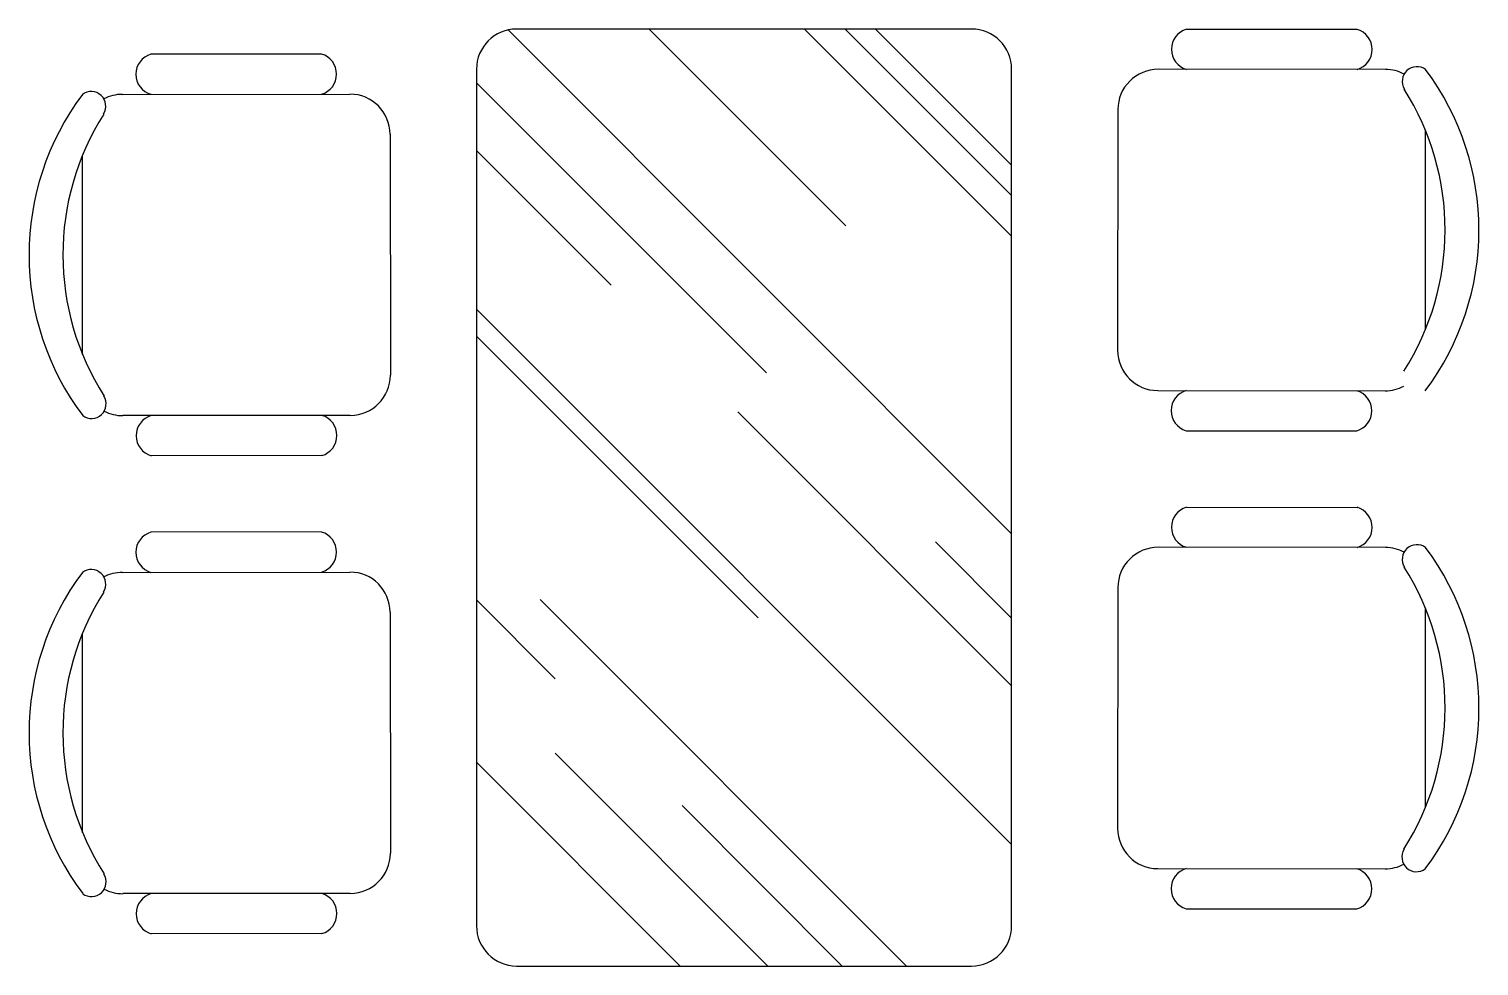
# Model space of a CAD drawing. Extents: x 209 to 2012, y 198 to 1362.
import ezdxf

# ---------------------------------------------------------------- set-up
doc = ezdxf.new("R2010")
doc.units = 0
doc.layers.add('KADRBM', color=7, linetype='CONTINUOUS')

# ---------------------------------------------------------------- blocks, each defined once
blk = doc.blocks.new('*X3')
at = {"layer": 'KADRBM', "linetype": 'CONTINUOUS'}
for p, q in [((805.1, 1361), (1430.9, 735.1)), ((980.2, 1362.2), (1224.8, 1117.6)), ((1173.4, 1362.2), (1430.9, 1104.8)), ((1223.8, 1362.2), (1430.9, 1155.2)), ((1261.7, 1362.2), (1430.9, 1193)), ((765.6, 1295.4), (1126.1, 934.9)), ((765.6, 1211.4), (932.9, 1044.1)), ((765.6, 1014), (1430.9, 348.7)), ((765.6, 980.4), (1115.6, 630.4)), ((1090.4, 886.6), (1430.9, 546.1)), ((1336.1, 724.9), (1430.9, 630.1)), ((765.6, 652.8), (863.6, 554.8)), ((844.7, 653.5), (1300.2, 197.9)), ((765.6, 451.2), (1018.8, 197.9)), ((863.6, 462.4), (1128, 197.9)), ((1021.1, 397.2), (1220.4, 197.9))]:
    blk.add_line(p, q, dxfattribs=at)

msp = doc.modelspace()

# ---------------------------------------------------------------- linework, layer by layer
at = {"layer": 'KADRBM'}
for p, q in [((1381, 1362.2), (815.5, 1362.2)), ((1648.4, 1362), (1860.4, 1361.8)), ((572.8, 1331.1), (360.8, 1330.9)), ((765.6, 1312.3), (765.6, 247.8)), ((1430.9, 247.8), (1430.9, 1312.3)), ((1895.7, 1311.9), (1613, 1312.1)), ((325.5, 1281), (608.2, 1281.2)), ((1563, 1262.3), (1562.7, 962.9)), ((658.2, 1231.4), (658.5, 932)), ((1945.3, 988.5), (1945.6, 1236)), ((275.9, 957.6), (275.6, 1205.1)), ((1612.6, 913), (1895.3, 912.7)), ((608.6, 882.1), (325.9, 881.8)), ((1647.9, 863), (1859.9, 862.8)), ((573.3, 832.1), (361.3, 831.9)), ((1648.4, 768.1), (1860.4, 767.8)), ((572.8, 737.2), (360.8, 737)), ((1895.7, 717.9), (1613, 718.2)), ((325.5, 687), (608.2, 687.3)), ((1563, 668.3), (1562.7, 369)), ((658.2, 637.5), (658.5, 338.1)), ((1945.3, 394.5), (1945.6, 642)), ((275.9, 363.6), (275.6, 611.1)), ((1612.6, 319), (1895.3, 318.7)), ((608.6, 288.1), (325.9, 287.9)), ((1647.9, 269.1), (1859.9, 268.9)), ((573.3, 238.2), (361.3, 238)), ((815.5, 197.9), (1381, 197.9))]:
    msp.add_line(p, q, dxfattribs=at)
for centre, radius, start, end in [((815.5, 1312.3), 49.9, 90, 180), ((1381, 1312.3), 49.9, 0, 90), ((1655.6, 1337), 26, 106.2029, 253.6825), ((1853.1, 1336.8), 26, 286.2029, 73.6825), ((368.1, 1306), 26, 106.3175, 253.7971), ((565.6, 1306.1), 26, 286.3175, 73.7971), ((1612.9, 1262.2), 49.9, 89.9427, 179.9427), ((1895.7, 1262), 49.9, 62.3583, 89.9427), ((1934.7, 1297.2), 18.2, 53.2526, 211.9701), ((1679.3, 1112.5), 332.6, 323.0728, 36.8126), ((541.9, 1081.6), 332.6, 143.1874, 216.9272), ((286.5, 1266.3), 18.2, 328.0299, 126.7474), ((325.5, 1231.1), 49.9, 90.0573, 117.6417), ((608.3, 1231.3), 49.9, 0.0573, 90.0573), ((1643.1, 1112.5), 326.7, 327.5185, 32.367), ((578.1, 1081.6), 326.7, 147.633, 212.4815), ((1612.6, 962.9), 49.9, 179.9427, 269.9427), ((608.6, 932), 49.9, 270.0573, 0.0573), ((286.9, 896.4), 18.2, 233.3672, 32.0847), ((1655.2, 888), 26, 106.2029, 253.6825), ((1852.7, 887.8), 26, 286.2029, 73.6825), ((1895.4, 962.6), 49.9, 269.9427, 297.5271), ((325.8, 931.7), 49.9, 242.4729, 270.0573), ((368.5, 856.9), 26, 106.3175, 253.7971), ((566, 857.1), 26, 286.3175, 73.7971), ((1655.6, 743.1), 26, 106.2029, 253.6825), ((1853.1, 742.9), 26, 286.2029, 73.6825), ((368.1, 712), 26, 106.3175, 253.7971), ((565.6, 712.2), 26, 286.3175, 73.7971), ((1934.7, 703.2), 18.2, 53.2526, 211.9701), ((1612.9, 668.3), 49.9, 89.9427, 179.9427), ((1895.7, 668), 49.9, 62.3583, 89.9427), ((1679.3, 518.5), 332.6, 323.0728, 36.8126), ((541.9, 487.7), 332.6, 143.1874, 216.9272), ((286.5, 672.4), 18.2, 328.0299, 126.7474), ((325.5, 637.1), 49.9, 90.0573, 117.6417), ((608.3, 637.4), 49.9, 0.0573, 90.0573), ((1643.1, 518.6), 326.7, 327.5185, 32.367), ((578.1, 487.7), 326.7, 147.633, 212.4815), ((1612.6, 368.9), 49.9, 179.9427, 269.9427), ((1934.3, 333.3), 18.2, 147.9153, 306.6328), ((608.6, 338), 49.9, 270.0573, 0.0573), ((286.9, 302.4), 18.2, 233.3672, 32.0847), ((1655.2, 294), 26, 106.2029, 253.6825), ((1852.7, 293.8), 26, 286.2029, 73.6825), ((1895.4, 368.6), 49.9, 269.9427, 297.5271), ((325.8, 337.7), 49.9, 242.4729, 270.0573), ((368.5, 262.9), 26, 106.3175, 253.7971), ((566, 263.1), 26, 286.3175, 73.7971), ((815.5, 247.8), 49.9, 180, 270), ((1381, 247.8), 49.9, 270, 0)]:
    msp.add_arc(centre, radius, start, end, dxfattribs=at)

# ---------------------------------------------------------------- block references
msp.add_blockref('*X3', (0, 0), dxfattribs=at)

doc.saveas('drawing.dxf')
